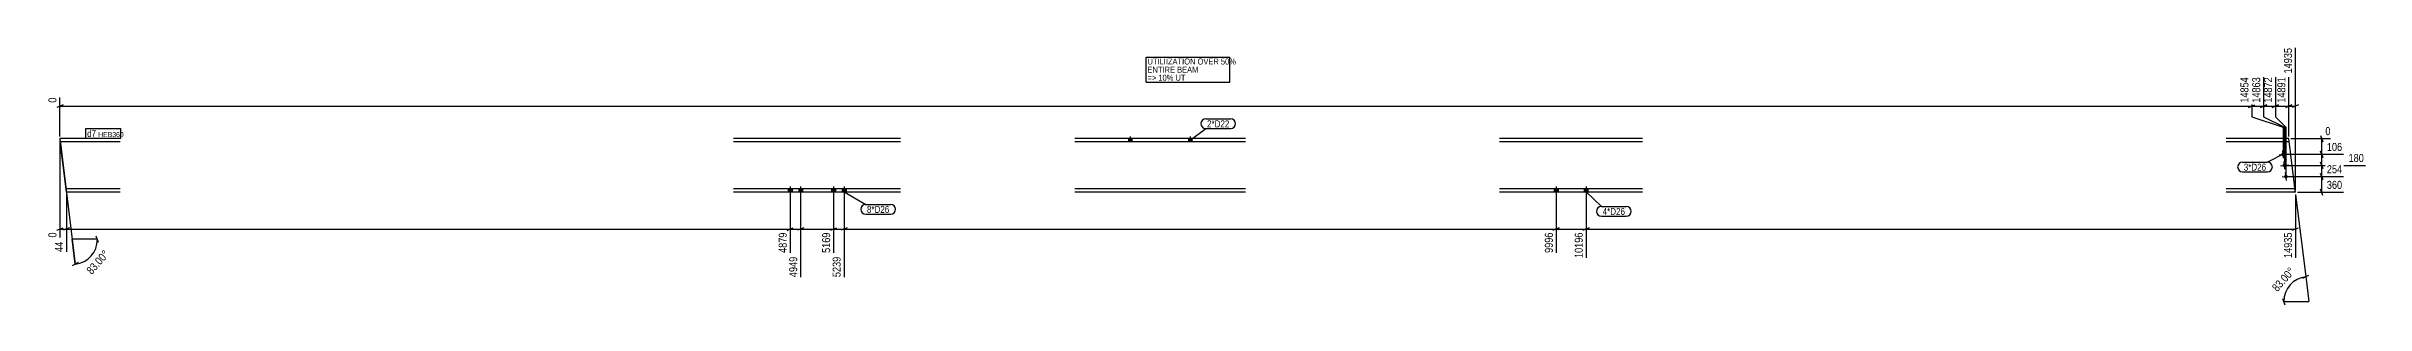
# Model space of a CAD drawing. Header units: millimetres. Extents: x 31 to 40466, y 42 to 1773.
# Drawn here: x 24972 to 40466, y 42 to 1773 of the extents above; entities that cross this region are included whole.
import ezdxf

# ---------------------------------------------------------------- set-up
doc = ezdxf.new("R2010")
doc.units = ezdxf.units.MM
doc.linetypes.add('DXK_LINE_DOT2', pattern=[3.9198, 1.9599, -1.9599])
for name, color, linetype in [('MÅLSÆTNING', 7, 'Continuous'), ('STÅL', 7, 'Continuous'), ('TEKST', 7, 'Continuous')]:
    doc.layers.add(name, color=color, linetype=linetype)
doc.styles.add('Arial Narrow', font='ARIALN.TTF', dxfattribs={"height": 0.2})

msp = doc.modelspace()

# ---------------------------------------------------------------- hatches: boundary and pattern name
at = {"layer": 'STÅL', "linetype": 'Continuous'}
for points in [[(32202, 1133), (32224, 1133), (32224, 1155), (32202, 1155)], [(32602, 1133), (32624, 1133), (32624, 1155), (32602, 1155)], [(39902, 1048, -1), (39928, 1051, -1)], [(39911, 974, -1), (39937, 977, -1)], [(29928, 795), (29954, 795), (29954, 818), (29928, 818)], [(29928, 795), (29954, 795), (29954, 818), (29928, 818)], [(29998, 795), (30024, 795), (30024, 818), (29998, 818)], [(29998, 795), (30024, 795), (30024, 818), (29998, 818)], [(30218, 795), (30244, 795), (30244, 818), (30218, 818)], [(30218, 795), (30244, 795), (30244, 818), (30218, 818)], [(30288, 795), (30314, 795), (30314, 818), (30288, 818)], [(30288, 795), (30314, 795), (30314, 818), (30288, 818)], [(35045, 795), (35071, 795), (35071, 818), (35045, 818)], [(35045, 795), (35071, 795), (35071, 818), (35045, 818)], [(35245, 795), (35271, 795), (35271, 818), (35245, 818)], [(35245, 795), (35271, 795), (35271, 818), (35245, 818)], [(39921, 899, -1), (39946, 902, -1)]]:
    msp.add_hatch(color=3, dxfattribs=at).paths.add_polyline_path(points)

# ---------------------------------------------------------------- linework, layer by layer
at = {"layer": 'MÅLSÆTNING', "color": 7, "linetype": 'Continuous'}
for p, q in [((39997, 809), (39997, 1762)), ((39705, 1566), (39705, 1301)), ((39784, 1566), (39784, 1301)), ((39953, 1169), (39953, 1566)), ((25062, 1169), (25062, 1429)), ((25083, 1380), (25041, 1363)), ((25062, 1371), (39705, 1371)), ((39684, 1363), (39726, 1380)), ((39705, 1301), (39915, 1231)), ((39705, 1301), (39915, 1231)), ((39784, 1301), (39924, 1231)), ((39784, 1301), (39924, 1231)), ((39842, 1363), (39884, 1380)), ((39863, 1371), (39953, 1371)), ((39863, 1301), (39933, 1231)), ((39863, 1301), (39933, 1231)), ((39932, 1363), (39974, 1380)), ((39974, 1380), (39932, 1363)), ((39953, 1371), (39997, 1371)), ((40018, 1380), (39976, 1363)), ((25062, 1141), (25062, 492)), ((25063, 1141), (25165, 313)), ((39915, 1231), (39915, 1064)), ((39915, 1231), (39915, 1064)), ((39924, 1231), (39924, 989)), ((39924, 1231), (39924, 989)), ((39933, 1231), (39933, 915)), ((39933, 1231), (39933, 915)), ((39967, 1155), (40231, 1155)), ((40164, 1176), (40181, 1134)), ((40173, 1050), (40173, 1155)), ((39929, 1050), (40319, 1050)), ((39929, 1050), (40319, 1050)), ((39938, 975), (40465, 975)), ((39938, 975), (40465, 975)), ((40181, 1029), (40164, 1071)), ((40164, 1071), (40181, 1029)), ((40181, 954), (40164, 996)), ((40173, 975), (40173, 1050)), ((40173, 901), (40173, 975)), ((25106, 781), (25106, 396)), ((25106, 781), (25106, 396)), ((39947, 901), (40319, 901)), ((39947, 901), (40319, 901)), ((39998, 781), (40066, 230)), ((40011, 795), (40319, 795)), ((40181, 880), (40164, 922)), ((40164, 922), (40181, 880)), ((40181, 774), (40164, 816)), ((40173, 795), (40173, 901)), ((29941, 738), (29941, 389)), ((30011, 738), (30011, 227)), ((30011, 738), (30011, 227)), ((30231, 738), (30231, 389)), ((30301, 738), (30301, 227)), ((30301, 738), (30301, 227)), ((35058, 738), (35058, 389)), ((35058, 738), (35058, 389)), ((35258, 738), (35258, 355)), ((35258, 738), (35258, 355)), ((25041, 541), (25083, 558)), ((25062, 549), (25106, 549)), ((25127, 558), (25085, 541)), ((25127, 558), (25085, 541)), ((25106, 549), (29941, 549)), ((25313, 480), (25145, 480)), ((25165, 313), (25145, 480)), ((25321, 459), (25304, 501)), ((29920, 541), (29962, 558)), ((30011, 549), (30231, 549)), ((30210, 541), (30252, 558)), ((30210, 541), (30252, 558)), ((30231, 549), (30301, 549)), ((30322, 558), (30280, 541)), ((30322, 558), (30280, 541)), ((30301, 549), (35058, 549)), ((35079, 558), (35037, 541)), ((35037, 541), (35079, 558)), ((35058, 549), (35258, 549)), ((35279, 558), (35237, 541)), ((35237, 541), (35279, 558)), ((35258, 549), (39997, 549)), ((39976, 541), (40018, 558)), ((25185, 324), (25145, 302)), ((40046, 219), (40086, 241)), ((40066, 230), (40087, 63)), ((39910, 84), (39927, 42)), ((39919, 63), (40087, 63))]:
    msp.add_line(p, q, dxfattribs=at)
for centre, start, end in [((25145, 480), 277, 360), ((40087, 63), 97, 180)]:
    msp.add_arc(centre, 168, start, end, dxfattribs=at)
at = {"layer": 'STÅL', "color": 2, "linetype": 'Continuous'}
for p, q in [((25466, 1155), (25062, 1155)), ((25062, 1155), (25064, 1133)), ((25466, 1133), (25064, 1133)), ((25101, 834), (25064, 1133)), ((30679, 1155), (29563, 1155)), ((30679, 1133), (29563, 1133)), ((32984, 1155), (31842, 1155)), ((32984, 1133), (31842, 1133)), ((35636, 1155), (34680, 1155)), ((35636, 1133), (34680, 1133)), ((39953, 1155), (39535, 1155)), ((39955, 1133), (39535, 1133)), ((39991, 845), (39953, 1155)), ((25106, 795), (25101, 834)), ((25466, 818), (25103, 818)), ((25466, 795), (25106, 795)), ((30679, 818), (29563, 818)), ((30679, 795), (29563, 795)), ((32984, 818), (31842, 818)), ((32984, 795), (31842, 795)), ((35636, 818), (34680, 818)), ((35636, 795), (34680, 795)), ((39994, 818), (39535, 818)), ((39997, 795), (39535, 795)), ((39994, 818), (39991, 845)), ((39997, 795), (39994, 818))]:
    msp.add_line(p, q, dxfattribs=at)
at = {"layer": 'STÅL', "color": 3, "linetype": 'Continuous'}
for p, q in [((32202, 1155), (32202, 1133)), ((32213, 1168), (32213, 1133)), ((32224, 1155), (32224, 1133)), ((32602, 1155), (32602, 1133)), ((32613, 1168), (32613, 1133)), ((32624, 1155), (32624, 1133)), ((39889, 1047), (39941, 1053)), ((39898, 972), (39950, 978)), ((39918, 1024), (39912, 1076)), ((39927, 950), (39921, 1001)), ((29928, 818), (29928, 795)), ((29928, 818), (29928, 795)), ((29941, 833), (29941, 728)), ((29941, 833), (29941, 728)), ((29954, 818), (29954, 795)), ((29954, 818), (29954, 795)), ((29998, 818), (29998, 795)), ((29998, 818), (29998, 795)), ((30011, 833), (30011, 728)), ((30011, 833), (30011, 728)), ((30024, 818), (30024, 795)), ((30024, 818), (30024, 795)), ((30218, 818), (30218, 795)), ((30218, 818), (30218, 795)), ((30231, 833), (30231, 728)), ((30231, 833), (30231, 728)), ((30244, 818), (30244, 795)), ((30244, 818), (30244, 795)), ((30288, 818), (30288, 795)), ((30288, 818), (30288, 795)), ((30301, 833), (30301, 728)), ((30301, 833), (30301, 728)), ((30314, 818), (30314, 795)), ((30314, 818), (30314, 795)), ((35045, 818), (35045, 795)), ((35045, 818), (35045, 795)), ((35058, 833), (35058, 728)), ((35058, 833), (35058, 728)), ((35071, 818), (35071, 795)), ((35071, 818), (35071, 795)), ((35245, 818), (35245, 795)), ((35245, 818), (35245, 795)), ((35258, 833), (35258, 728)), ((35258, 833), (35258, 728)), ((35271, 818), (35271, 795)), ((35271, 818), (35271, 795)), ((39908, 898), (39959, 904)), ((39937, 875), (39930, 927))]:
    msp.add_line(p, q, dxfattribs=at)
at = {"layer": 'STÅL', "color": 7, "linetype": 'DXK_LINE_DOT2'}
msp.add_line((39994, 818), (39992, 834), dxfattribs=at)

# ---------------------------------------------------------------- wipeouts: each hides what was drawn before it
at = {"color": 0, "linetype": 'Continuous'}
msp.add_wipeout([(32561, 1542), (32561, 1584), (32328, 1584), (32328, 1542)], dxfattribs=at).dxf.layer = 'TEKST'
at = {"color": 0}
for points in [[(39802, 940), (39802, 989), (39652, 989), (39652, 940)], [(30604, 657), (30604, 706), (30454, 706), (30454, 657)], [(35519, 643), (35519, 692), (35369, 692), (35369, 643)]]:
    msp.add_wipeout(points, dxfattribs=at).dxf.layer = 'TEKST'

# ---------------------------------------------------------------- next in the draw order: wipeouts: each hides what was drawn before it
at = {"color": 0, "linetype": 'Continuous'}
for points, layer in [([(39986, 1773), (39907, 1773), (39907, 1580), (39986, 1580)], 'MÅLSÆTNING'), ([(39694, 1577), (39616, 1577), (39616, 1384), (39694, 1384)], 'MÅLSÆTNING'), ([(25050, 1441), (24972, 1441), (24972, 1384), (25050, 1384)], 'MÅLSÆTNING'), ([(40242, 1167), (40242, 1245), (40185, 1245), (40185, 1167)], 'MÅLSÆTNING'), ([(25095, 475), (25016, 475), (25016, 385), (25095, 385)], 'MÅLSÆTNING'), ([(29929, 537), (29851, 537), (29851, 378), (29929, 378)], 'MÅLSÆTNING'), ([(35047, 537), (34968, 537), (34968, 378), (35047, 378)], 'MÅLSÆTNING'), ([(35247, 537), (35168, 537), (35168, 344), (35247, 344)], 'MÅLSÆTNING'), ([(30289, 374), (30211, 374), (30211, 216), (30289, 216)], 'MÅLSÆTNING'), ([(32640, 1596), (32640, 1638), (32328, 1638), (32328, 1596)], 'TEKST')]:
    msp.add_wipeout(points, dxfattribs=at).dxf.layer = layer
at = {"color": 0}
for points, layer in [([(25413, 380), (25354, 432), (25217, 278), (25276, 226)], 'MÅLSÆTNING'), ([(40014, 265), (39955, 317), (39819, 163), (39877, 111)], 'MÅLSÆTNING'), ([(32875, 1230), (32875, 1279), (32726, 1279), (32726, 1230)], 'TEKST'), ([(25303, 1165), (25303, 1214), (25244, 1214), (25244, 1165)], 'TEKST'), ([(39802, 940), (39802, 989), (39652, 989), (39652, 940)], 'TEKST'), ([(30604, 657), (30604, 706), (30454, 706), (30454, 657)], 'TEKST'), ([(35519, 643), (35519, 692), (35369, 692), (35369, 643)], 'TEKST')]:
    msp.add_wipeout(points, dxfattribs=at).dxf.layer = layer

# ---------------------------------------------------------------- next in the draw order: linework, layer by layer
at = {"layer": 'MÅLSÆTNING', "color": 7, "linetype": 'Continuous'}
for p, q in [((39863, 1566), (39863, 1301)), ((39953, 1169), (39953, 1566)), ((39997, 781), (39997, 355)), ((29941, 738), (29941, 389)), ((30231, 738), (30231, 389)), ((29920, 541), (29962, 558)), ((29941, 549), (30011, 549)), ((30032, 558), (29990, 541)), ((30032, 558), (29990, 541))]:
    msp.add_line(p, q, dxfattribs=at)
at = {"layer": 'TEKST', "color": 7, "linetype": 'Continuous'}
for p, q in [((32320, 1533), (32878, 1533)), ((39644, 997), (39810, 997)), ((39644, 932), (39810, 932)), ((39915, 1050), (39810, 997)), ((30301, 797), (30446, 714)), ((35258, 797), (35361, 700)), ((30446, 714), (30612, 714)), ((30446, 649), (30612, 649)), ((35361, 700), (35527, 700)), ((35361, 635), (35527, 635))]:
    msp.add_line(p, q, dxfattribs=at)
for centre, start, end in [((39644, 965), 90, 270), ((39810, 965), 270, 90), ((30446, 681), 90, 270), ((30612, 681), 270, 90), ((35361, 667), 90, 270), ((35527, 667), 270, 90)]:
    msp.add_arc(centre, 32.9, start, end, dxfattribs=at)

# ---------------------------------------------------------------- next in the draw order: texts
at = {"layer": 'MÅLSÆTNING', "color": 3, "linetype": 'Continuous', "style": 'Arial Narrow'}
for s, p in [('14935', (39974, 1591)), ('14854', (39683, 1395)), ('0', (25039, 1395)), ('4879', (29918, 389)), ('9996', (35036, 389)), ('10196', (35236, 355)), ('5239', (30278, 227))]:
    msp.add_text(s, height=53.4, rotation=90.0002, dxfattribs=at).set_placement(p)
msp.add_text('0', height=53.4, dxfattribs=at).set_placement((40197, 1178))
at = {"layer": 'MÅLSÆTNING', "color": 3, "style": 'Arial Narrow'}
for p in [(25275, 241), (39876, 126)]:
    msp.add_text('83.00°', height=53.4, rotation=48.5009, dxfattribs=at).set_placement(p)
at = {"layer": 'TEKST', "color": 3, "style": 'Arial Narrow'}
for s, p in [('3*D26', (39652, 940)), ('8*D26', (30454, 657)), ('4*D26', (35369, 643))]:
    msp.add_text(s, height=46.8, dxfattribs=at).set_placement(p)

# ---------------------------------------------------------------- next in the draw order: wipeouts: each hides what was drawn before it
at = {"color": 0, "linetype": 'Continuous'}
for points, layer in [([(25050, 537), (24972, 537), (24972, 480), (25050, 480)], 'MÅLSÆTNING'), ([(32870, 1651), (32870, 1693), (32328, 1693), (32328, 1651)], 'TEKST')]:
    msp.add_wipeout(points, dxfattribs=at).dxf.layer = layer
at = {"color": 0}
for points in [[(32875, 1230), (32875, 1279), (32726, 1279), (32726, 1230)], [(25303, 1165), (25303, 1214), (25244, 1214), (25244, 1165)]]:
    msp.add_wipeout(points, dxfattribs=at).dxf.layer = 'TEKST'

# ---------------------------------------------------------------- next in the draw order: linework, layer by layer
at = {"layer": 'TEKST', "color": 7, "linetype": 'Continuous'}
for p, q in [((32320, 1701), (32878, 1701)), ((32320, 1533), (32320, 1701)), ((32878, 1533), (32878, 1701)), ((32718, 1288), (32884, 1288)), ((25235, 1157), (25235, 1223)), ((32613, 1144), (32718, 1222)), ((32718, 1222), (32884, 1222))]:
    msp.add_line(p, q, dxfattribs=at)
for centre, start, end in [((32718, 1255), 90, 270), ((32884, 1255), 270, 90)]:
    msp.add_arc(centre, 32.9, start, end, dxfattribs=at)

# ---------------------------------------------------------------- next in the draw order: texts
at = {"layer": 'MÅLSÆTNING', "color": 3, "linetype": 'Continuous', "style": 'Arial Narrow'}
for s, p in [('0', (25039, 492)), ('44', (25083, 396))]:
    msp.add_text(s, height=53.4, rotation=90.0002, dxfattribs=at).set_placement(p)
at = {"layer": 'TEKST', "color": 3, "linetype": 'Continuous', "style": 'Arial Narrow'}
for s, height, p in [('=> 10% UT', 40.1, (32328, 1542)), ('UTILIIZATION OVER 50%', 40.09, (32328, 1651)), ('ENTIRE BEAM', 40.09, (32328, 1596))]:
    msp.add_text(s, height=height, dxfattribs=at).set_placement(p)
at = {"layer": 'TEKST', "color": 3, "style": 'Arial Narrow'}
msp.add_text('2*D22', height=46.8, dxfattribs=at).set_placement((32726, 1230))

# ---------------------------------------------------------------- next in the draw order: wipeouts: each hides what was drawn before it
at = {"color": 0, "linetype": 'Continuous'}
for points in [[(39941, 1577), (39863, 1577), (39863, 1384), (39941, 1384)], [(40320, 1061), (40320, 1139), (40196, 1139), (40196, 1061)], [(30219, 537), (30141, 537), (30141, 378), (30219, 378)], [(39986, 537), (39907, 537), (39907, 344), (39986, 344)], [(29999, 374), (29921, 374), (29921, 216), (29999, 216)]]:
    msp.add_wipeout(points, dxfattribs=at).dxf.layer = 'MÅLSÆTNING'
at = {"color": 0}
msp.add_wipeout([(25461, 1165), (25461, 1200), (25318, 1200), (25318, 1165)], dxfattribs=at).dxf.layer = 'TEKST'

# ---------------------------------------------------------------- next in the draw order: linework, layer by layer
at = {"layer": 'MÅLSÆTNING', "color": 7, "linetype": 'Continuous'}
for p, q in [((39863, 1566), (39863, 1301)), ((39763, 1363), (39805, 1380)), ((39784, 1371), (39863, 1371)), ((39884, 1380), (39842, 1363)), ((40164, 996), (40181, 954))]:
    msp.add_line(p, q, dxfattribs=at)

# ---------------------------------------------------------------- next in the draw order: texts
at = {"layer": 'MÅLSÆTNING', "color": 3, "linetype": 'Continuous', "style": 'Arial Narrow'}
for s, p in [('14891', (39930, 1395)), ('5169', (30208, 389)), ('14935', (39974, 355)), ('4949', (29988, 227))]:
    msp.add_text(s, height=53.4, rotation=90.0002, dxfattribs=at).set_placement(p)
msp.add_text('106', height=53.4, dxfattribs=at).set_placement((40207, 1072))

# ---------------------------------------------------------------- next in the draw order: wipeouts: each hides what was drawn before it
at = {"color": 0}
msp.add_wipeout([(25461, 1165), (25461, 1200), (25318, 1200), (25318, 1165)], dxfattribs=at).dxf.layer = 'TEKST'

# ---------------------------------------------------------------- next in the draw order: linework, layer by layer
at = {"layer": 'TEKST', "color": 7, "linetype": 'Continuous'}
for p, q in [((25235, 1223), (25469, 1223)), ((25235, 1157), (25469, 1157)), ((25469, 1157), (25469, 1223))]:
    msp.add_line(p, q, dxfattribs=at)

# ---------------------------------------------------------------- next in the draw order: texts
at = {"layer": 'TEKST', "color": 3, "style": 'Arial Narrow'}
for s, height, p in [('d7', 46.8, (25244, 1165)), ('HEB360', 33.4, (25318, 1165))]:
    msp.add_text(s, height=height, dxfattribs=at).set_placement(p)

# ---------------------------------------------------------------- next in the draw order: wipeouts: each hides what was drawn before it
at = {"color": 0, "linetype": 'Continuous'}
for points in [[(39852, 1577), (39774, 1577), (39774, 1384), (39852, 1384)], [(40466, 987), (40466, 1065), (40341, 1065), (40341, 987)]]:
    msp.add_wipeout(points, dxfattribs=at).dxf.layer = 'MÅLSÆTNING'

# ---------------------------------------------------------------- next in the draw order: linework, layer by layer
at = {"layer": 'MÅLSÆTNING', "color": 7, "linetype": 'Continuous'}
for p, q in [((39705, 1566), (39705, 1301)), ((39784, 1566), (39784, 1301)), ((39684, 1363), (39726, 1380)), ((39705, 1371), (39784, 1371)), ((39805, 1380), (39763, 1363))]:
    msp.add_line(p, q, dxfattribs=at)

# ---------------------------------------------------------------- next in the draw order: texts
at = {"layer": 'MÅLSÆTNING', "color": 3, "linetype": 'Continuous', "style": 'Arial Narrow'}
msp.add_text('14872', height=53.4, rotation=90.0002, dxfattribs=at).set_placement((39841, 1395))
msp.add_text('180', height=53.4, dxfattribs=at).set_placement((40352, 998))

# ---------------------------------------------------------------- next in the draw order: wipeouts: each hides what was drawn before it
at = {"color": 0, "linetype": 'Continuous'}
for points in [[(39773, 1577), (39695, 1577), (39695, 1384), (39773, 1384)], [(40320, 912), (40320, 990), (40196, 990), (40196, 912)]]:
    msp.add_wipeout(points, dxfattribs=at).dxf.layer = 'MÅLSÆTNING'

# ---------------------------------------------------------------- next in the draw order: texts
at = {"layer": 'MÅLSÆTNING', "color": 3, "linetype": 'Continuous', "style": 'Arial Narrow'}
msp.add_text('14863', height=53.4, rotation=90.0002, dxfattribs=at).set_placement((39762, 1395))

# ---------------------------------------------------------------- next in the draw order: wipeouts: each hides what was drawn before it
at = {"color": 0, "linetype": 'Continuous'}
msp.add_wipeout([(40320, 807), (40320, 885), (40196, 885), (40196, 807)], dxfattribs=at).dxf.layer = 'MÅLSÆTNING'

# ---------------------------------------------------------------- next in the draw order: texts
at = {"layer": 'MÅLSÆTNING', "color": 3, "linetype": 'Continuous', "style": 'Arial Narrow'}
for s, p in [('254', (40207, 923)), ('360', (40207, 818))]:
    msp.add_text(s, height=53.4, dxfattribs=at).set_placement(p)

doc.saveas('drawing.dxf')
